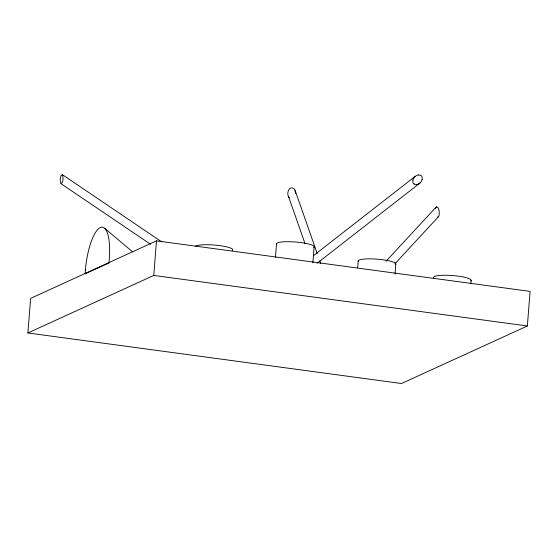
<?xml version="1.0" encoding="UTF-8"?>
<svg xmlns="http://www.w3.org/2000/svg" width="558" height="558" viewBox="0 0 558 558"><rect width="100%" height="100%" fill="white"/><g stroke="black" fill="none" stroke-linecap="round" stroke-linejoin="round"><path stroke-width="0.84" d="M295.719 193.48L294.736 189.692A4.729 4.436 65.6 0 0 294.157 188.925C289.379 184.824 285.94 193.696 288.863 197.079A4.729 4.436 65.6 0 0 289.288 197.665M27.9 332.973L30.634 298.384L156.498 240.854L530.1 291.402L527.366 325.984L401.502 383.52L27.9 332.973L153.771 275.436L527.366 325.984M85.402 269.981L85.165 273.769L108.915 263.006L109.284 259.149A37.763 11.279 -82.2 0 0 100.321 227.545A37.763 11.279 -82.2 0 0 85.416 269.974M153.771 275.436L156.498 240.854M275.443 257.357L276.51 243.839M312.864 262.867L314.133 246.817M357.664 267.749L358.194 260.991M395.015 274.111L395.817 263.969M470.896 283.743L471.168 280.367M412.822 179.997L412.997 182.696A2.978 2.79 65.6 0 0 414.099 184.028M422.225 179.502L422.05 176.809A2.978 2.79 65.6 0 0 420.955 175.477L418.688 174.891M437.758 217.055L438.958 215.827A2.106 0.628 -82.2 0 0 439.146 215.116L439.258 211.914A10.023 2.992 -82.2 0 0 439.013 210.352A15.122 4.52 -82.2 0 0 437.688 207.269L436.642 206.76L435.672 207.974A2.106 0.628 -82.2 0 0 435.477 208.685M386.08 261.186L436.251 206.976M394.848 263.843L438.546 216.637M313.429 255.676L415.026 176.481M317.132 263.25L420.021 183.024M416.366 184.607L414.099 184.021M161.597 241.781L62.224 174.549C59.783 176.126 59.804 181.162 61.08 183.742L150.527 244.258M61.08 183.742C63.528 182.389 63.11 177.946 62.705 175.358A5.392 1.611 -82.2 0 0 62.538 174.94L62.224 174.549M104.862 228.473L132.49 251.749M295.161 190.522L317.216 253.562M319.797 260.935L320.655 263.39M288.444 196.249L305.087 243.846M358.459 261.618A18.867 3.32 4.5 0 1 377.382 259.177A18.867 3.32 4.5 0 1 395.413 264.583M276.775 244.467A18.867 3.32 4.5 0 1 295.698 242.026A18.867 3.32 4.5 0 1 313.729 247.424M433.803 278.017A18.867 3.32 4.5 0 1 452.726 275.575A18.867 3.32 4.5 0 1 470.757 280.974M195.488 246.238A18.867 3.32 4.5 0 1 217.787 245.374A18.867 3.32 4.5 0 1 232.302 250.437M422.106 179.467A7.226 6.78 65.6 0 1 416.359 184.545M412.948 180.039A7.226 6.78 65.6 0 1 418.695 174.954"/></g></svg>
